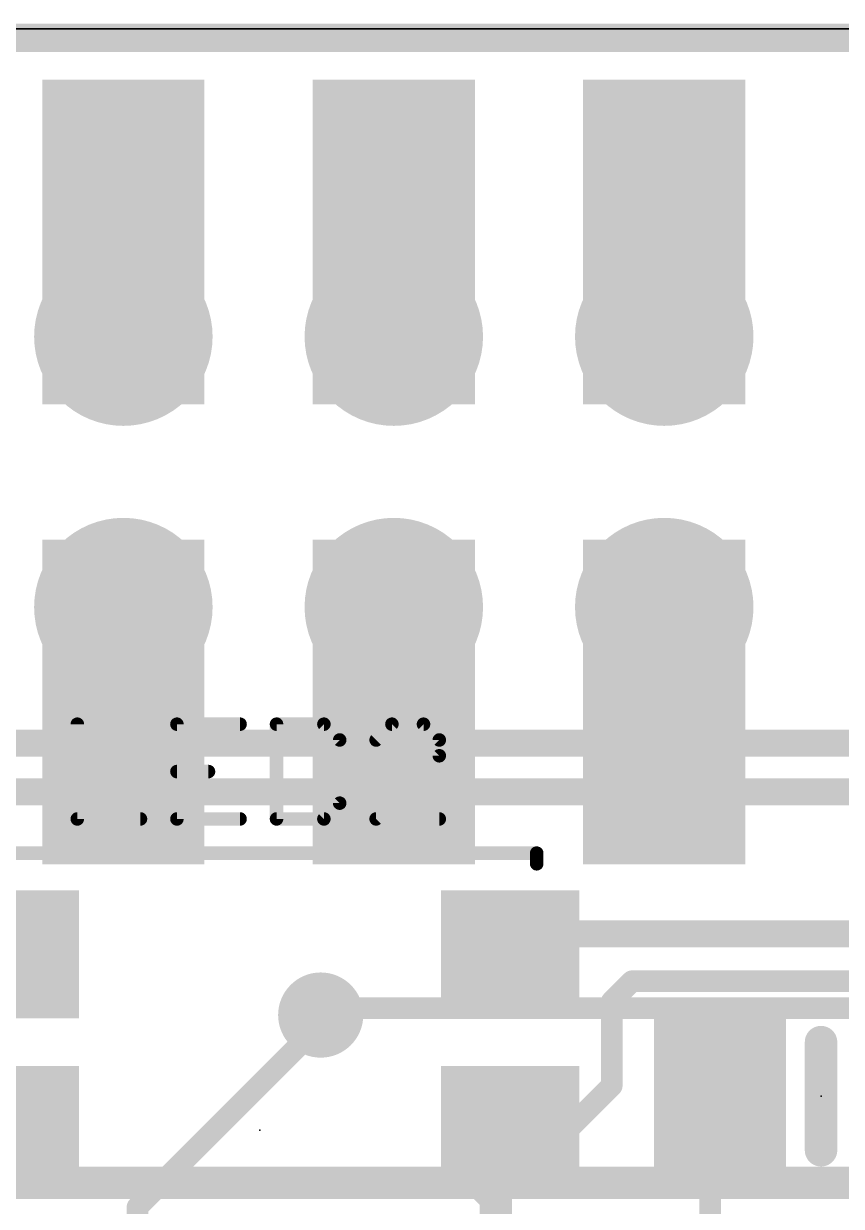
# Model space of a CAD drawing. Extents: x -0.1 to 65.1, y -0.2 to 30.7.
# Drawn here: x 30.29 to 37.97, y 19.6 to 30.71 of the extents above; entities that cross this region are included whole.
import ezdxf

# ---------------------------------------------------------------- set-up
doc = ezdxf.new("R2010")
doc.units = 0
for name, color, linetype in [('1', 12, 'CONTINUOUS'), ('16', 5, 'CONTINUOUS'), ('17', 110, 'CONTINUOUS'), ('18', 110, 'CONTINUOUS'), ('20', 4, 'CONTINUOUS'), ('21', 40, 'CONTINUOUS'), ('23', 40, 'CONTINUOUS')]:
    doc.layers.add(name, color=color, linetype=linetype)

# ---------------------------------------------------------------- blocks, each defined once
blk = doc.blocks.new('RECT')
blk.add_solid([(-0.5, -0.5), (0.5, -0.5), (-0.5, 0.5), (0.5, 0.5)])
blk = doc.blocks.new('ROUNDP')
at = {"const_width": 0.5}
blk.add_lwpolyline([(0, -0.25, 1), (0, 0.25, 1), (0, -0.25)], format="xyb", dxfattribs=at)
blk = doc.blocks.new('ROUNDV')
at = {"const_width": 0.5}
blk.add_lwpolyline([(0, -0.25, 1), (0, 0.25, 1), (0, -0.25)], format="xyb", dxfattribs=at)

msp = doc.modelspace()

# ---------------------------------------------------------------- linework, layer by layer
at = {"layer": '1'}
for points, const_width in [([(0, 30.607), (65.024, 30.607)], 0.2032), ([(43.5102, 23.9522), (5.4621, 23.9522)], 0.254), ([(5.6515, 23.495), (46.101, 23.495)], 0.254), ([(34.862, 21.97), (35.0535, 22.1615)], 0.254), ([(35.0535, 22.1615), (58.355, 22.1615)], 0.254), ([(36.0073, 21.717), (35.8168, 21.5265)], 0.2032), ([(57.467, 21.717), (36.0073, 21.717)], 0.2032), ([(35.8168, 21.5265), (35.8168, 20.7357)], 0.2032), ([(33.0835, 21.3995), (33.0835, 21.3168)], 0.2032), ([(33.0835, 21.3168), (31.3627, 19.596)], 0.2032), ([(35.8168, 20.7357), (35.4011, 20.32)], 0.2032), ([(36.8325, 20.6375), (36.742, 20.547)], 0.2032), ([(36.742, 20.547), (36.742, 19.05)], 0.2032), ([(35.4011, 20.32), (34.862, 20.32)], 0.2032), ([(31.3627, 17.7736), (31.3627, 19.596)], 0.2032)]:
    msp.add_lwpolyline(points, dxfattribs=dict(at, const_width=const_width))
for points, const_width in [([(35.0535, 22.225, 1), (35.0535, 22.098)], 0.127), ([(35.0984, 22.1166, 1), (35.0086, 22.2064)], 0.127), ([(34.8171, 22.0149, 1), (34.9069, 21.9251)], 0.127), ([(36.0073, 21.7678, 1), (36.0073, 21.6662)], 0.1016), ([(36.0432, 21.6811, 1), (35.9714, 21.7529)], 0.1016), ([(35.8676, 21.5265, 1), (35.766, 21.5265)], 0.1016), ([(35.7809, 21.5624, 1), (35.8527, 21.4906)], 0.1016), ([(33.1343, 21.3995, 1), (33.0327, 21.3995)], 0.1016), ([(33.0327, 21.3168, 1), (33.1343, 21.3168)], 0.1016), ([(33.1194, 21.2809, 1), (33.0476, 21.3527)], 0.1016), ([(35.766, 20.7357, 1), (35.8676, 20.7357)], 0.1016), ([(35.8527, 20.6998, 1), (35.7809, 20.7717)], 0.1016), ([(36.8684, 20.6016, 1), (36.7966, 20.6734)], 0.1016), ([(36.7928, 20.547, 1), (36.6912, 20.547)], 0.1016), ([(36.7061, 20.5829, 1), (36.7779, 20.5111)], 0.1016), ([(34.862, 20.3708, 1), (34.862, 20.2692)], 0.1016), ([(35.3651, 20.3559, 1), (35.437, 20.2841)], 0.1016), ([(35.4011, 20.2692, 1), (35.4011, 20.3708)], 0.1016), ([(31.3267, 19.6319, 1), (31.3986, 19.56)], 0.1016), ([(31.4135, 19.596, 1), (31.3119, 19.596)], 0.1016)]:
    msp.add_lwpolyline(points, format="xyb", dxfattribs=dict(at, const_width=const_width))
at = {"layer": '16'}
for points, const_width in [([(0, 30.5435), (65.024, 30.5435)], 0.2032), ([(31.2296, 28.6574), (31.23, 28.657)], 0.4064), ([(31.23, 28.657), (31.23, 27.77)], 0.4064), ([(33.7696, 28.6574), (33.77, 28.657)], 0.4064), ([(33.77, 28.657), (33.77, 27.77)], 0.4064), ([(36.3096, 28.6574), (36.31, 28.657)], 0.4064), ([(36.31, 28.657), (36.31, 27.77)], 0.4064), ([(31.2296, 25.2296), (31.23, 25.23)], 0.4064), ([(31.2296, 24.3394), (31.2296, 25.2296)], 0.4064), ([(33.7696, 25.2296), (33.77, 25.23)], 0.4064), ([(33.7696, 24.3394), (33.7696, 25.2296)], 0.4064), ([(36.3096, 25.2296), (36.31, 25.23)], 0.4064), ([(36.3096, 24.3394), (36.3096, 25.2296)], 0.4064), ([(33.0835, 21.3995), (33.147, 21.463)], 0.2032), ([(33.147, 21.463), (44.704, 21.463)], 0.2032), ([(20.4481, 19.8247), (34.584, 19.8247)], 0.3048), ([(34.7281, 19.6805), (34.584, 19.8247)], 0.3048), ([(34.584, 19.8247), (45.6322, 19.8247)], 0.3048), ([(34.7281, 19.6805), (34.7281, 16.7974)], 0.3048)]:
    msp.add_lwpolyline(points, dxfattribs=dict(at, const_width=const_width))
for points, const_width in [([(31.3014, 28.7292, 1), (31.1578, 28.5856)], 0.2032), ([(31.3316, 28.657, 1), (31.1284, 28.657)], 0.2032), ([(31.1582, 28.5852, 1), (31.3018, 28.7288)], 0.2032), ([(33.8414, 28.7292, 1), (33.6978, 28.5856)], 0.2032), ([(33.8716, 28.657, 1), (33.6684, 28.657)], 0.2032), ([(33.6982, 28.5852, 1), (33.8418, 28.7288)], 0.2032), ([(36.3814, 28.7292, 1), (36.2378, 28.5856)], 0.2032), ([(36.4116, 28.657, 1), (36.2084, 28.657)], 0.2032), ([(36.2382, 28.5852, 1), (36.3818, 28.7288)], 0.2032), ([(31.1284, 27.77, 1), (31.3316, 27.77)], 0.2032), ([(33.6684, 27.77, 1), (33.8716, 27.77)], 0.2032), ([(36.2084, 27.77, 1), (36.4116, 27.77)], 0.2032), ([(31.3312, 25.2296, 1), (31.128, 25.2296)], 0.2032), ([(31.3018, 25.1582, 1), (31.1582, 25.3018)], 0.2032), ([(33.8712, 25.2296, 1), (33.668, 25.2296)], 0.2032), ([(33.8418, 25.1582, 1), (33.6982, 25.3018)], 0.2032), ([(36.4112, 25.2296, 1), (36.208, 25.2296)], 0.2032), ([(36.3818, 25.1582, 1), (36.2382, 25.3018)], 0.2032), ([(31.1578, 25.3014, 1), (31.3014, 25.1578)], 0.2032), ([(33.6978, 25.3014, 1), (33.8414, 25.1578)], 0.2032), ([(36.2378, 25.3014, 1), (36.3814, 25.1578)], 0.2032), ([(31.128, 24.3394, 1), (31.3312, 24.3394)], 0.2032), ([(33.668, 24.3394, 1), (33.8712, 24.3394)], 0.2032), ([(36.208, 24.3394, 1), (36.4112, 24.3394)], 0.2032), ([(33.147, 21.5138, 1), (33.147, 21.4122)], 0.1016), ([(33.1829, 21.4271, 1), (33.1111, 21.4989)], 0.1016), ([(33.0476, 21.4354, 1), (33.1194, 21.3636)], 0.1016), ([(34.6378, 19.8786, 1), (34.5301, 19.7708)], 0.1524), ([(34.584, 19.9009, 1), (34.584, 19.7485)], 0.1524), ([(34.584, 19.7485, 1), (34.584, 19.9009)], 0.1524), ([(34.8043, 19.6805, 1), (34.6519, 19.6805)], 0.1524), ([(34.6743, 19.6266, 1), (34.782, 19.7344)], 0.1524)]:
    msp.add_lwpolyline(points, format="xyb", dxfattribs=dict(at, const_width=const_width))
at = {"layer": '20'}
for p, q in [((62, 30.6604), (3, 30.6604)), ((3.0254, 30.6604), (62.0254, 30.6604))]:
    msp.add_line(p, q, dxfattribs=at)
at = {"layer": '21'}
for points, const_width in [([(30.7975, 24.1308), (30.7975, 23.241)], 0.127), ([(32.3262, 24.1308), (31.733, 24.1308)], 0.127), ([(31.733, 24.1308), (31.733, 23.241)], 0.127), ([(32.6685, 24.1308), (32.6685, 23.241)], 0.127), ([(33.1134, 24.1308), (32.6685, 24.1308)], 0.127), ([(33.2617, 23.9825), (33.1134, 24.1308)], 0.127), ([(33.7523, 24.1308), (33.6041, 23.9825)], 0.127), ([(34.0489, 24.1308), (33.7523, 24.1308)], 0.127), ([(34.1972, 23.9825), (34.0489, 24.1308)], 0.127), ([(33.2617, 23.3893), (33.2617, 23.9825)], 0.127), ([(34.1972, 23.8342), (34.1972, 23.9825)], 0.127), ([(33.6041, 23.241), (34.1972, 23.8342)], 0.127), ([(31.733, 23.6859), (32.0296, 23.6859)], 0.127), ([(33.1134, 23.241), (33.2617, 23.3893)], 0.127), ([(30.7975, 23.241), (31.3907, 23.241)], 0.127), ([(31.733, 23.241), (32.3262, 23.241)], 0.127), ([(32.6685, 23.241), (33.1134, 23.241)], 0.127), ([(34.1972, 23.241), (33.6041, 23.241)], 0.127), ([(29.912, 22.92), (35.112, 22.92)], 0.127), ([(35.112, 22.92), (35.112, 22.82)], 0.127), ([(37.7825, 21.1455), (37.7825, 20.1295)], 0.3048)]:
    msp.add_lwpolyline(points, dxfattribs=dict(at, const_width=const_width))
for points, const_width in [([(30.8293, 24.1308, 1), (30.7658, 24.1308)], 0.0635), ([(31.733, 24.1625, 1), (31.733, 24.099)], 0.0635), ([(31.7648, 24.1308, 1), (31.7013, 24.1308)], 0.0635), ([(32.3262, 24.099, 1), (32.3262, 24.1625)], 0.0635), ([(32.7003, 24.1308, 1), (32.6368, 24.1308)], 0.0635), ([(32.6685, 24.1625, 1), (32.6685, 24.099)], 0.0635), ([(33.1359, 24.1532, 1), (33.091, 24.1083)], 0.0635), ([(33.1134, 24.099, 1), (33.1134, 24.1625)], 0.0635), ([(33.7523, 24.1625, 1), (33.7523, 24.099)], 0.0635), ([(33.7748, 24.1083, 1), (33.7299, 24.1532)], 0.0635), ([(34.0714, 24.1532, 1), (34.0265, 24.1083)], 0.0635), ([(34.0489, 24.099, 1), (34.0489, 24.1625)], 0.0635), ([(33.2935, 23.9825, 1), (33.23, 23.9825)], 0.0635), ([(33.2393, 23.96, 1), (33.2842, 24.0049)], 0.0635), ([(33.5816, 24.0049, 1), (33.6265, 23.96)], 0.0635), ([(34.229, 23.9825, 1), (34.1655, 23.9825)], 0.0635), ([(34.1748, 23.96, 1), (34.2197, 24.0049)], 0.0635), ([(34.2197, 23.8117, 1), (34.1748, 23.8566)], 0.0635), ([(34.1655, 23.8342, 1), (34.229, 23.8342)], 0.0635), ([(31.733, 23.7176, 1), (31.733, 23.6541)], 0.0635), ([(32.0296, 23.6541, 1), (32.0296, 23.7176)], 0.0635), ([(33.2842, 23.3668, 1), (33.2393, 23.4117)], 0.0635), ([(33.23, 23.3893, 1), (33.2935, 23.3893)], 0.0635), ([(30.7975, 23.2727, 1), (30.7975, 23.2093)], 0.0635), ([(30.7658, 23.241, 1), (30.8293, 23.241)], 0.0635), ([(31.3907, 23.2093, 1), (31.3907, 23.2727)], 0.0635), ([(31.7013, 23.241, 1), (31.7648, 23.241)], 0.0635), ([(31.733, 23.2727, 1), (31.733, 23.2093)], 0.0635), ([(32.3262, 23.2093, 1), (32.3262, 23.2727)], 0.0635), ([(32.6685, 23.2727, 1), (32.6685, 23.2093)], 0.0635), ([(32.6368, 23.241, 1), (32.7003, 23.241)], 0.0635), ([(33.091, 23.2635, 1), (33.1359, 23.2185)], 0.0635), ([(33.1134, 23.2093, 1), (33.1134, 23.2727)], 0.0635), ([(33.5816, 23.2635, 1), (33.6265, 23.2185)], 0.0635), ([(33.6041, 23.2727, 1), (33.6041, 23.2093)], 0.0635), ([(34.1972, 23.2093, 1), (34.1972, 23.2727)], 0.0635), ([(35.1438, 22.92, 1), (35.0802, 22.92)], 0.0635), ([(35.112, 22.8883, 1), (35.112, 22.9518)], 0.0635), ([(35.0802, 22.82, 1), (35.1438, 22.82)], 0.0635), ([(37.8587, 21.1455, 1), (37.7063, 21.1455)], 0.1524), ([(37.7063, 20.1295, 1), (37.8587, 20.1295)], 0.1524)]:
    msp.add_lwpolyline(points, format="xyb", dxfattribs=dict(at, const_width=const_width))
at = {"layer": '23'}
for p in [(37.7825, 20.6375), (32.512, 20.32)]:
    msp.add_point(p, dxfattribs=at)

# ---------------------------------------------------------------- block references
at = {"layer": '1', "xscale": 1.3, "yscale": 1.2, "rotation": 180}
for p in [(30.162, 21.97), (34.862, 21.97), (30.162, 20.32), (34.862, 20.32)]:
    msp.add_blockref('RECT', p, dxfattribs=at)
at = {"layer": '1', "xscale": 1.24, "yscale": 1.5}
msp.add_blockref('RECT', (36.8325, 20.6375), dxfattribs=at)
at = {"layer": '16', "xscale": 3.048, "yscale": 1.524}
for p, rotation in [((31.2296, 28.6574), 270), ((33.7696, 28.6574), 270), ((36.3096, 28.6574), 270), ((31.2296, 24.3394), 90), ((33.7696, 24.3394), 90), ((36.3096, 24.3394), 90)]:
    msp.add_blockref('RECT', p, dxfattribs=dict(at, rotation=rotation))
at = {"layer": '17', "xscale": 1.6764, "yscale": 1.6764}
for p in [(31.23, 27.77), (31.23, 27.77), (33.77, 27.77), (33.77, 27.77), (36.31, 27.77), (36.31, 27.77), (31.23, 25.23), (31.23, 25.23), (33.77, 25.23), (33.77, 25.23), (36.31, 25.23), (36.31, 25.23)]:
    msp.add_blockref('ROUNDP', p, dxfattribs=at)
at = {"layer": '18', "xscale": 0.8001, "yscale": 0.8001}
msp.add_blockref('ROUNDV', (33.0835, 21.3995), dxfattribs=at)
msp.add_blockref('ROUNDV', (33.0835, 21.3995), dxfattribs=at)

doc.saveas('drawing.dxf')
